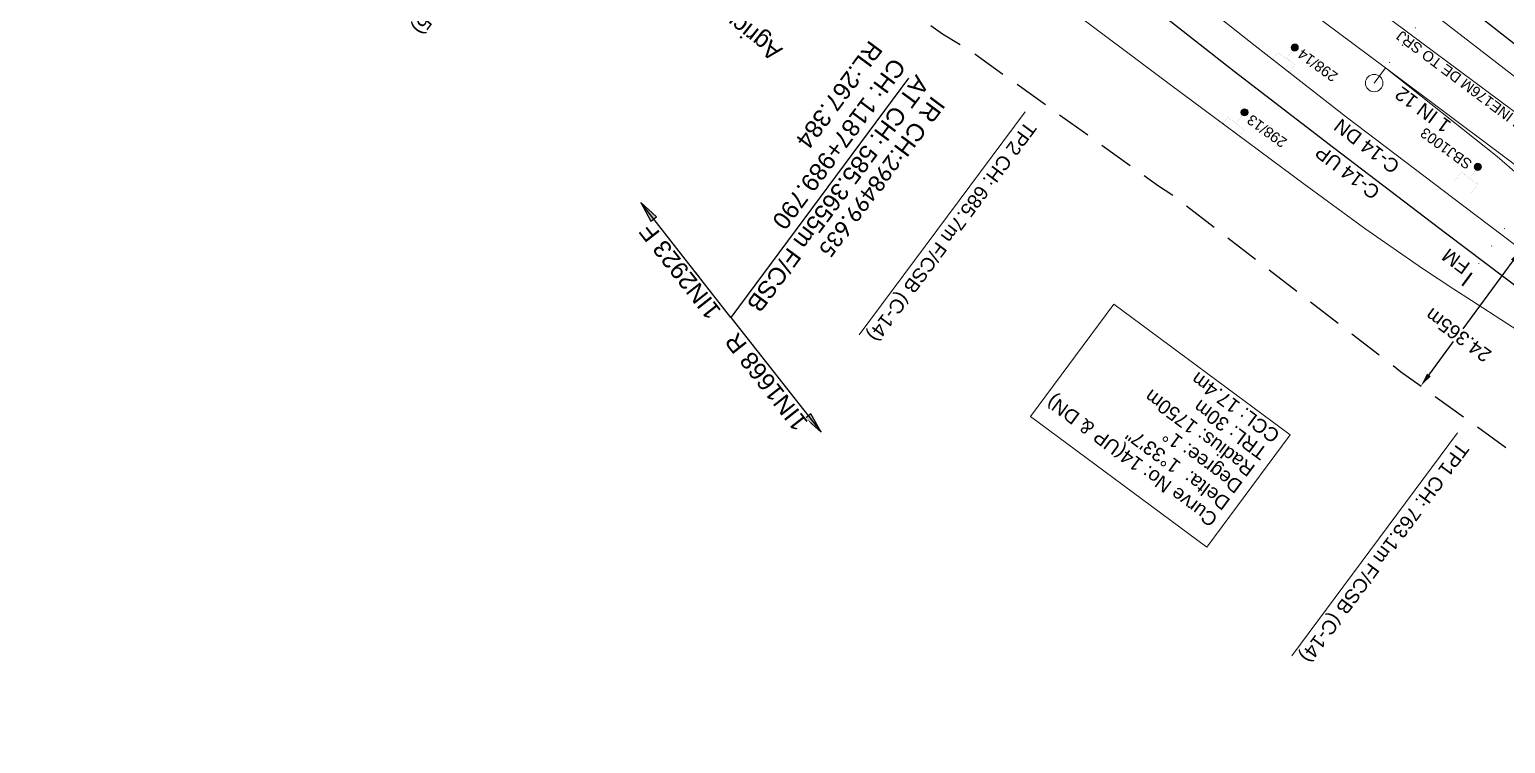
# Model space of a CAD drawing. Header units: metres. Extents: x 643874 to 646664, y 3378445 to 3380508.
# Drawn here: x 645859.4 to 646071.5, y 3378788.4 to 3378891 of the extents above; entities that cross this region are included whole.
import ezdxf
from ezdxf.enums import TextEntityAlignment as Align

# ---------------------------------------------------------------- set-up
doc = ezdxf.new("R2010")
doc.units = ezdxf.units.M
doc.header["$MEASUREMENT"] = 0
doc.header["$PDMODE"] = 35
doc.header["$PDSIZE"] = 1
for name, pattern in [('ACAD_ISO07W100', [3, 0, -3]), ('CENTER', [2, 1.25, -0.25, 0.25, -0.25]), ('DASHED2', [0.375, 0.25, -0.125])]:
    doc.linetypes.add(name, pattern=pattern)
doc.layers.get('Defpoints').update_dxf_attribs({"color": 5, "lineweight": 0})
for name, color, linetype, lineweight in [('BRIDGE DETAILS PLAN', 7, 'Continuous', 0), ('C-ALIG-LABL-DG', 1, 'Continuous', 25), ('DOTED LINE', 7, 'ACAD_ISO07W100', 18), ('Exg track', 7, 'Continuous', 0), ('Existing IR Track', 143, 'Continuous', 0), ('Existing Railway Boundary', 36, 'CENTER', 0), ('NEW DFCC MAIN LINE - SHAMBHU - 05.03.2020$0$Proposed Alignment', 7, 'Continuous', 0), ('OHE MAST', 7, 'Continuous', 0), ('Proposed Curve_Details', 10, 'Continuous', 0), ("SARAI BANJARA STN SRJ's", 251, 'Continuous', 0), ('Side Details', 7, 'Continuous', 13)]:
    doc.layers.add(name, color=color, linetype=linetype, lineweight=lineweight)
doc.layers.add('Dimension', color=10, linetype='Continuous')
doc.layers.add("SARAI BANJARA STN. SRJ's", color=10, linetype='Continuous')
doc.styles.add('ARIAL', font='arial.ttf')
doc.styles.get("Standard").update_dxf_attribs({"font": 'arial.ttf'})
doc.styles.add('Style-Arial', font='arial.ttf')
doc.linetypes.add('F-LINE', pattern='A,0.6,["X",Standard,S=0.3,R=0,X=0,Y=-0.15],0.1', length=0.7)
doc.dimstyles.get("Standard").update_dxf_attribs({"dimtxt": 2.5, "dimasz": 2.5, "dimexe": 0.18, "dimexo": 0.0625, "dimgap": 0.09, "dimtad": 0, "dimtih": 1, "dimtoh": 1, "dimdec": 3, "dimzin": 0, "dimdsep": 46, "dimtxsty": 'ARIAL', "dimcen": 0.09, "dimadec": 0, "dimazin": 0, "dimtfac": 1, "dimtdec": 3, "dimtofl": 0, "dimtmove": 0, "dimatfit": 3, "dimfxl": 1, "dimtolj": 1, "dimtzin": 0, "dimarcsym": 0})

# ---------------------------------------------------------------- blocks, each defined once
blk = doc.blocks.new('OHE MAST')
h = blk.add_hatch(color=256)
edge = h.paths.add_edge_path()
edge.add_arc((0, 0), 0.514, 0, 360)
at = {"const_width": 0.01, "flags": 128}
for points in [[(1.5, 3.5), (1.5, 2), (-1.5, 2), (-1.5, 3.5)], [(0, 2), (0, 0)]]:
    blk.add_lwpolyline(points, dxfattribs=at)
blk.add_circle((0, 0), 0.514)
blk = doc.blocks.new('*D141')
at = {"layer": 'Defpoints', "color": 0, "lineweight": 13, "transparency": 16777216}
for p in [(646073.83, 3378859.29), (646059.34, 3378839.7), (646059.38, 3378839.67)]:
    blk.add_point(p, dxfattribs=at)
at = {"layer": 'Dimension', "color": 0, "lineweight": -2, "transparency": 16777216}
for p, q in [((646073.73, 3378859.37), (646073.69, 3378859.4)), ((646072.6, 3378857.71), (646065.43, 3378847.97)), ((646060.53, 3378841.31), (646064.07, 3378846.13)), ((646059.28, 3378839.75), (646059.24, 3378839.78))]:
    blk.add_line(p, q, dxfattribs=at)
at = {"layer": 'Dimension', "color": 0, "lineweight": 13, "transparency": 16777216}
for points in [[(646072.33, 3378857.91), (646072.87, 3378857.51), (646073.79, 3378859.32)], [(646060.26, 3378841.51), (646060.79, 3378841.12), (646059.34, 3378839.7)]]:
    blk.add_solid(points, dxfattribs=at)
at = {"layer": 'Dimension', "color": 0, "lineweight": 0, "transparency": 16777216, "insert": (646064.75, 3378847.05), "char_height": 2, "attachment_point": 5, "rotation": 143.4264, "style": 'Style-Arial'}
blk.add_mtext('\\A1;24.365m', dxfattribs=at)
blk = doc.blocks.new('TerminatorOpen_0.5')
at = {"color": 0, "linetype": 'ByBlock', "lineweight": -2}
for q in [(-1, 0.25), (-1, 0), (-1, -0.25)]:
    blk.add_line((0, 0), q, dxfattribs=at)
blk = doc.blocks.new('Direction')
h = blk.add_hatch(color=256)
h.dxf.hatch_style = 1
h.paths.add_polyline_path([(-5.537, 0), (-4.745, -0.129), (-4.745, 0.135)])
blk.add_lwpolyline([(-5.537, 0), (-4.745, -0.129), (-4.745, 0.135)], close=True)
blk.add_lwpolyline([(0, 0), (-5.537, 0)])

msp = doc.modelspace()

# ---------------------------------------------------------------- linework, layer by layer
at = {"layer": 'DOTED LINE', "linetype": 'ACAD_ISO07W100', "lineweight": 18}
for p, q in [((646129.1098, 3378985.6118), (646054.2849, 3378885.4333)), ((646150.841, 3378969.4432), (646066.0097, 3378855.0638))]:
    msp.add_line(p, q, dxfattribs=at)
at = {"layer": 'Exg track', "const_width": 0.3, "flags": 128}
msp.add_lwpolyline([(646066.6992, 3378855.9893), (646065.3202, 3378854.1384)], dxfattribs=at)
at = {"layer": 'Existing IR Track', "color": 0, "lineweight": 20, "flags": 128}
for points in [[(646074.4743, 3378877.9393), (646057.6545, 3378890.4393), (646045.2372, 3378899.7123), (646023.0469, 3378916.1487), (646006.1951, 3378928.6309), (645991.2883, 3378939.677), (645985.4287, 3378944.032), (645971.6065, 3378954.3051), (645965.7432, 3378958.6648), (645949.2023, 3378970.936), (645945.5615, 3378973.637), (645933.303, 3378982.7973), (645929.6648, 3378985.5455), (645922.6334, 3378990.7559), (645908.3856, 3379001.3303), (645894.2159, 3379011.8468), (645878.8647, 3379023.2138), (645868.4564, 3379030.9551)], [(646082.2843, 3378852.9397), (646065.5305, 3378865.573), (646048.707, 3378878.3797), (646035.555, 3378888.6036), (646014.8028, 3378905.0138), (645993.9686, 3378921.4889), (645978.0846, 3378934.1061), (645961.9121, 3378946.9527), (645942.5422, 3378961.9592), (645923.2986, 3378976.8672), (645916.1381, 3378982.3198), (645902.0695, 3378992.8303), (645888.0359, 3379003.3146), (645872.4602, 3379014.853), (645862.1495, 3379022.4731), (645852.3801, 3379029.6931)], [(646088.2268, 3378860.0753), (646070.6792, 3378873.2107), (646054.2849, 3378885.4333), (646040.9677, 3378895.3968), (646025.308, 3378906.9367), (646019.4331, 3378911.2891), (645998.3461, 3378926.9117), (645990.483, 3378932.8308), (645981.8571, 3378939.2285), (645962.1915, 3378953.8139), (645945.617, 3378966.1141), (645926.0511, 3378980.6345), (645918.8888, 3378986.0864), (645904.8011, 3378996.5123), (645890.5917, 3379007.0282), (645875.2032, 3379018.4607), (645864.8707, 3379026.1327)], [(646064.132, 3378853.669), (646059.5984, 3378856.605), (646051.3049, 3378862.3829), (646042.5378, 3378868.7972), (646023.4091, 3378883.0051), (646007.3383, 3378895.0109), (645995.5857, 3378903.7908), (645978.3187, 3378916.9078), (645969.9718, 3378923.2262), (645961.3555, 3378929.6596), (645944.8236, 3378942.1542), (645933.9181, 3378950.3646), (645929.7498, 3378953.5029), (645914.7739, 3378964.8487), (645905.9739, 3378971.5181), (645896.9856, 3378978.2994), (645895.8487, 3378979.1575)], [(646054.2849, 3378885.4333), (646070.3437, 3378872.7182), (646087.0276, 3378858.2458), (646103.6552, 3378843.7206), (646119.259, 3378830.0107), (646134.8568, 3378816.2347), (646165.9266, 3378790.6083)], [(646064.132, 3378853.669), (646066.6501, 3378852.0382)], [(646136.1675, 3378807.0551), (646113.7818, 3378822.6507), (646095.8408, 3378833.8797), (646076.7052, 3378845.5263), (646066.6501, 3378852.0382)]]:
    msp.add_lwpolyline(points, dxfattribs=at)
at = {"layer": 'Existing IR Track', "color": 7, "lineweight": 25, "flags": 128}
msp.add_lwpolyline([(646079.4971, 3378849.1892), (646063.1191, 3378861.5605), (646046.8267, 3378873.9335), (646032.5514, 3378884.9404), (646011.8763, 3378901.1565), (645991.3377, 3378917.2656), (645975.0497, 3378930.1109), (645958.8382, 3378942.8955), (645939.4618, 3378957.8619), (645920.0705, 3378972.8389), (645913.0265, 3378978.234), (645899.0278, 3378988.7485), (645885.0578, 3378999.2409), (645869.1566, 3379011.0381), (645859.1684, 3379018.4627), (645849.2348, 3379025.8468)], dxfattribs=at)
at = {"layer": 'Existing Railway Boundary', "color": 32, "linetype": 'DASHED2', "lineweight": 25, "ltscale": 20, "flags": 128}
msp.add_lwpolyline([(646588.1154, 3378444.7903), (646567.005, 3378462.112), (646508.624, 3378505.748), (646429.651, 3378563.418), (646396.278, 3378587.827), (646351.975, 3378624.279), (646250.443, 3378698.374), (646079.983, 3378824.799), (646056.47, 3378841.774), (646023.57, 3378867.213), (646021.684, 3378868.432), (645994.578, 3378887.898), (645990.594, 3378890.304), (645955.823, 3378914.816), (645918.998, 3378942.687), (645844.461, 3378997.23)], dxfattribs=at)
at = {"layer": 'NEW DFCC MAIN LINE - SHAMBHU - 05.03.2020$0$Proposed Alignment', "color": 1, "linetype": 'F-LINE', "lineweight": 18, "ltscale": 5, "flags": 128}
msp.add_lwpolyline([(646269.2893, 3378729.5469), (646088.6004, 3378872.0218), (645917.5383, 3379004.1114), (645913.6013, 3379007.1933), (645909.6645, 3379010.2737), (645905.7275, 3379013.3516), (645901.7896, 3379016.4263), (645897.8527, 3379019.4949), (645893.9116, 3379022.5602), (645889.9677, 3379025.6197), (645886.0162, 3379028.676, 0.00313394), (645856.173, 3379051.4225), (645852.1827, 3379054.4195), (645848.1872, 3379057.4114), (645844.1869, 3379060.3991), (645840.1804, 3379063.3849), (645836.4119, 3379066.1884)], format="xyb", dxfattribs=at)
at = {"layer": 'Proposed Curve_Details', "color": 0}
msp.add_lwpolyline([(646040.5942, 3378832.7243), (646015.267, 3378851.5159), (646003.2768, 3378835.3555), (646028.604, 3378816.564)], close=True, dxfattribs=at)
at = {"layer": "SARAI BANJARA STN SRJ's", "color": 7, "lineweight": 20}
msp.add_line((646054.2849, 3378885.4333), (646052.664, 3378883.2577), dxfattribs=at)
at = {"layer": "SARAI BANJARA STN SRJ's", "color": 0, "lineweight": 20, "flags": 128}
for points in [[(645978.6612, 3378847.1089), (646002.5039, 3378879.1477)], [(646040.8205, 3378800.9897), (646064.6632, 3378833.0285)]]:
    msp.add_lwpolyline(points, dxfattribs=at)
at = {"layer": "SARAI BANJARA STN SRJ's", "color": 7}
msp.add_circle((646052.664, 3378883.2577), 1.2487, dxfattribs=at)
at = {"layer": "SARAI BANJARA STN. SRJ's", "color": 1, "lineweight": 25, "flags": 128}
msp.add_lwpolyline([(646521.533, 3378537.6176), (646414.8911, 3378621.103), (645920.5122, 3379008.1309), (645916.5752, 3379011.2128), (645912.6384, 3379014.2931), (645908.7014, 3379017.3711), (645904.7635, 3379020.4458), (645900.8266, 3379023.5143), (645896.8855, 3379026.5796), (645892.9416, 3379029.6392), (645888.9901, 3379032.6954, 0.00313394), (645859.1469, 3379055.4419), (645855.1566, 3379058.439), (645851.1611, 3379061.4309), (645847.1608, 3379064.4185), (645843.1543, 3379067.4043), (645839.1469, 3379070.3857), (645835.1365, 3379073.3652), (645831.1239, 3379076.3439), (645827.1096, 3379079.3226), (645587.7305, 3379256.9303)], format="xyb", dxfattribs=at)

# ---------------------------------------------------------------- block references
at = {"layer": 'C-ALIG-LABL-DG', "color": 1, "linetype": 'Continuous', "lineweight": 25, "xscale": 3.789791541545082, "yscale": 3.789791541545082, "zscale": 3.789791541545082, "rotation": 128.1552533478059}
msp.add_blockref('Direction', (645960.1992, 3378849.5881), dxfattribs=at)
at = {"layer": 'OHE MAST', "lineweight": 13, "rotation": 143.3908318566117}
for p in [(646041.246, 3378888.382), (646034.033, 3378879.051), (646067.571, 3378871.228)]:
    msp.add_blockref('OHE MAST', p, dxfattribs=at)

# ---------------------------------------------------------------- texts
at = {"layer": 'Existing Railway Boundary', "color": 0, "lineweight": 20, "ltscale": 5, "style": 'ARIAL'}
msp.add_text('OVERRUN LINE176M DE TO SRJ', height=1.5, rotation=143.203627, dxfattribs=at).set_placement((646056.5908, 3378890.9158), align=Align.RIGHT)
at = {"layer": 'OHE MAST', "style": 'ARIAL'}
for s, p in [('298/14', (646042.4009, 3378888.2974)), ('298/13', (646035.0984, 3378878.8383)), ('SBJ1003', (646060.0037, 3378876.9547))]:
    msp.add_text(s, height=1.5, rotation=144, dxfattribs=at).set_placement(p, align=Align.RIGHT)
at = {"layer": 'Proposed Curve_Details', "color": 18, "true_color": 0x000000, "style": 'Style-Arial'}
for s, p in [('C-14 DN', (646056.5221, 3378871.6768)), ('C-14 UP', (646053.6919, 3378867.9589))]:
    msp.add_text(s, height=2, rotation=142.561866, dxfattribs=at).set_placement(p)
at = {"layer": 'Proposed Curve_Details', "color": 0, "lineweight": 0, "insert": (646039.3082, 3378833.0176), "char_height": 2, "attachment_point": 7, "rotation": 143.426366, "line_spacing_factor": 0.9, "style": 'ARIAL'}
msp.add_mtext('Curve No: 14(UP & DN)\\PDelta:  1%%D33\'7"\\PDegree: 1%%D\\PRadius: 1750m\\PTRL: 30m \\PCCL: 17.4m', dxfattribs=at)
at = {"layer": "SARAI BANJARA STN SRJ's", "color": 7, "style": 'ARIAL'}
for s, p in [('1 IN 12', (646063.8855, 3378877.5399)), ('FM', (646066.6229, 3378857.2531))]:
    msp.add_text(s, height=2, rotation=143.603357, dxfattribs=at).set_placement(p)
at = {"layer": "SARAI BANJARA STN SRJ's", "color": 0, "lineweight": 13, "char_height": 2, "width": 52.692121, "attachment_point": 4, "rotation": 233.426366, "line_spacing_factor": 0.648, "style": 'Style-Arial'}
for s, insert in [('\\A1;\\pxsm1;TP1 CH: 606.9m F/CSB (C-15)', (645937.804, 3378921.6129)), ('\\A1;\\pxsm1;TP2 CH: 685.7m F/CSB (C-14)', (646003.2132, 3378877.5242)), ('\\A1;\\pxsm1;TP1 CH: 763.1m F/CSB (C-14)', (646065.3725, 3378831.405))]:
    msp.add_mtext(s, dxfattribs=dict(at, insert=insert))
at = {"layer": 'Side Details', "style": 'ARIAL'}
msp.add_text('Agriculture Land', height=2.5, rotation=141.673657, dxfattribs=at).set_placement((645967.7662, 3378888.1671))

# ---------------------------------------------------------------- dimensions: what is measured, and where the dimension line sits
at = {"layer": 'Dimension', "color": 7, "lineweight": 0}
dim = msp.add_linear_dim(base=(646059.33947, 3378839.70301), p1=(646073.82966, 3378859.29162), p2=(646059.38031, 3378839.67293), angle=233.628005, dimstyle='Standard', override={"dimtxt": 2, "dimasz": 2, "dimexe": 0.125, "dimexo": 0.125, "dimgap": 0.125, "dimtad": 1, "dimtih": 0, "dimtoh": 0, "dimzin": 3, "dimpost": 'm', "dimtxsty": 'Style-Arial', "dimsah": 1, "dimadec": 4, "dimazin": 3, "dimtmove": 2, "dimatfit": 1, "dimldrblk": 'TerminatorOpen_0.5', "dimfrac": 2, "dimtzin": 11}, dxfattribs=at)
dim.commit()
dim.dimension.update_dxf_attribs({"geometry": '*D141', "text_midpoint": (646064.75168, 3378847.05146), "dimtype": 161, "text_rotation": 180})

# ---------------------------------------------------------------- next in the draw order: texts
at = {"layer": 'C-ALIG-LABL-DG', "color": 1, "linetype": 'Continuous', "lineweight": 25, "char_height": 2.5, "width": 16.820703, "rotation": 128.155253, "style": 'ARIAL', "bg_fill": 3, "box_fill_scale": 1.04, "bg_fill_color": 256, "bg_fill_true_color": 13158600, "bg_fill_transparency": 0}
for s, insert, attachment_point in [('1IN2923 F', (645958.9325, 3378850.577), 7), ('1IN1668 R', (645961.1332, 3378847.6645), 9)]:
    msp.add_mtext(s, dxfattribs=dict(at, insert=insert, attachment_point=attachment_point))

# ---------------------------------------------------------------- next in the draw order: texts
at = {"layer": 'C-ALIG-LABL-DG', "color": 1, "linetype": 'Continuous', "lineweight": 25, "insert": (645972.0217, 3378869.5207), "char_height": 2.5, "width": 41.884394, "attachment_point": 5, "rotation": 233.426366, "style": 'ARIAL', "bg_fill": 3, "box_fill_scale": 1.04, "bg_fill_color": 256, "bg_fill_true_color": 13158600, "bg_fill_transparency": 0}
msp.add_mtext('\\pxql;{\\fArial|b0|i0|c0|p39;AT CH: }585.365{\\fArial|b0|i0|c0|p39;5m F/CSB\\P}CH: 1187+989.790\\PRL:267.384', dxfattribs=at)

# ---------------------------------------------------------------- next in the draw order: linework, layer by layer
at = {"layer": 'C-ALIG-LABL-DG', "color": 1, "linetype": 'Continuous', "lineweight": 25}
msp.add_line((645985.721, 3378883.9863), (645960.1992, 3378849.5881), dxfattribs=at)

# ---------------------------------------------------------------- next in the draw order: block references
at = {"layer": 'C-ALIG-LABL-DG', "color": 1, "linetype": 'Continuous', "lineweight": 25, "xscale": 3.789791541545083, "yscale": 3.789791541545083, "zscale": 3.789791541545083, "rotation": 308.1552533478059}
msp.add_blockref('Direction', (645960.1992, 3378849.5881), dxfattribs=at)

# ---------------------------------------------------------------- next in the draw order: texts
at = {"layer": 'BRIDGE DETAILS PLAN', "insert": (645990.1395, 3378880.8306), "char_height": 2.5, "attachment_point": 4, "rotation": 233.426366, "line_spacing_factor": 1.08, "style": 'ARIAL'}
msp.add_mtext('IR CH:{\\fCalibri|b0|i0|c0|p34;\\H0.91667x;298499.635}', dxfattribs=at)

doc.saveas('drawing.dxf')
